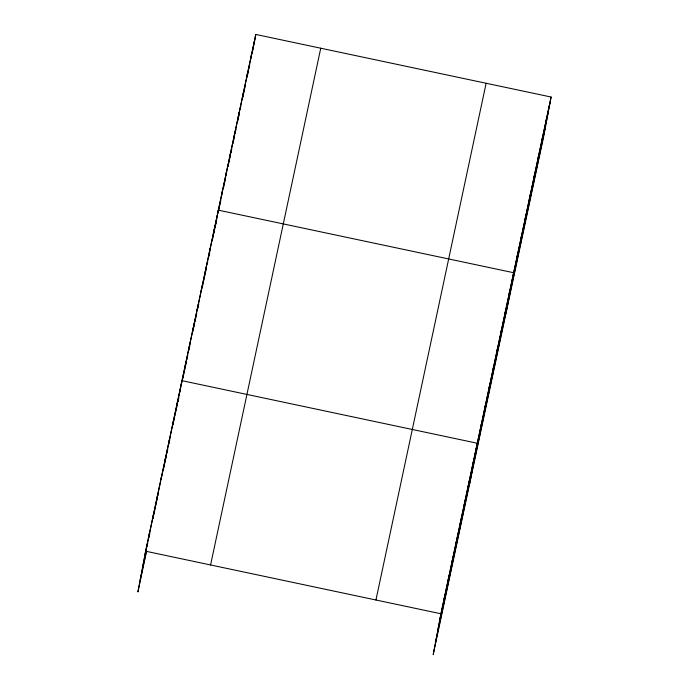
<?xml version="1.0" encoding="UTF-8"?>
<svg xmlns="http://www.w3.org/2000/svg" width="689" height="689" viewBox="0 0 689 689"><rect width="100%" height="100%" fill="white"/><g stroke="black" fill="none" stroke-linecap="round" stroke-linejoin="round"><path stroke-width="1.03" d="M551.097 97.028L440.917 613.77L433.209 654.55L543.397 137.8L551.097 97.028L255.791 34.45L145.603 551.2L137.903 591.972L146.654 550.924M149.642 532.252L148.678 537.377L160.795 480.534M152.717 518.429L153.681 513.305M156.756 499.482L157.729 494.357M160.993 479.51L161.769 475.41M164.835 461.587L165.808 456.462M168.874 442.639L169.847 437.515M172.913 423.692L173.886 418.567M176.961 404.744L177.926 399.62M178.012 401.601L178.778 397.562L177.874 401.773M179.149 395.598L179.519 393.643M179.7 392.661L180.811 386.779M185.04 366.849L186.004 361.725M189.079 347.902L190.043 342.777M193.118 328.954L194.083 323.83M197.157 310.007L198.131 304.882M201.197 291.059L202.17 285.935M205.236 272.112L206.209 266.988M209.275 253.164L210.248 248.04M213.314 234.217L214.288 229.093M215.132 227.034L216.613 219.197M216.802 218.215L217.362 215.269L181 385.797L181.965 380.672L477.279 443.242L469.571 484.022M221.522 195.754L222.487 190.62M225.682 176.229L226.655 171.105M229.842 156.704L230.815 151.58M234.01 137.189L234.975 132.055M239.143 112.54L238.17 117.664L246.274 79.648M242.33 98.148L243.303 93.015M247.463 73.49L246.498 78.624L250.443 60.132M251.631 53.975L250.658 59.099L254.818 39.583M252.217 53.363L252.596 51.339L252.157 53.398M252.785 50.366L253.156 48.402M253.337 47.42L253.897 44.484M254.077 43.502L255.791 34.45M443.983 599.955L444.956 594.822M448.022 581.008L448.995 575.875M452.062 562.06L453.035 556.927M456.109 543.113L457.074 537.98M460.149 524.165L461.113 519.032M464.188 505.218L465.153 500.085M468.227 486.27L469.192 481.137M472.266 467.323L473.24 462.19M480.345 429.428L481.318 424.295M484.384 410.48L485.357 405.347M488.423 391.533L489.397 386.408M492.471 372.585L493.436 367.461M496.511 353.638L497.475 348.513M500.55 334.69L501.514 329.566M504.589 315.743L505.554 310.618M508.628 296.795L509.593 291.671M505.933 313.495L513.641 272.723L218.327 210.145L217.552 214.245L237.955 118.689M516.828 258.332L517.801 253.199M520.996 238.807L521.961 233.674M525.156 219.283L526.129 214.158M529.316 199.767L530.289 194.634M533.484 180.242L534.449 175.109M537.644 160.718L538.609 155.593M541.804 141.202L542.777 136.069M545.972 121.677L546.937 116.544M144.638 556.324L148.454 538.428M161.019 479.484L180.776 386.848M142.416 568.089L146.456 549.142M146.903 547.04L147.799 542.829M148.919 537.566L149.823 533.355M152.958 518.619L157.454 497.561M157.902 495.46L158.573 492.299M163.284 470.191L166.428 455.455M166.876 453.353L167.78 449.142M168.9 443.88L169.795 439.668M172.939 424.932L174.73 416.509M174.954 415.458L177.426 403.875M182.818 378.614L186.409 361.777M186.857 359.667L187.752 355.455M188.872 350.193L189.776 345.981M192.911 331.245L194.711 322.822M194.935 321.772L196.727 313.349M197.855 308.086L198.751 303.875M202.566 285.987L203.014 283.877M203.238 282.826L206.381 268.09M207.277 263.878L207.725 261.777M208.853 256.515L209.749 252.303M212.221 240.719L216.673 219.843M218.422 211.626L220.833 200.327M223.46 187.994L225.647 177.719M228.059 166.419L230.471 155.12M230.91 153.061L231.788 148.953M232.882 143.812L234.63 135.595M235.07 133.537L235.948 129.429M237.705 121.212L239.453 112.987M240.332 108.879L240.771 106.829M242.519 98.605L244.276 90.388M244.492 89.355L245.585 84.222M247.342 76.005L248.436 70.864M248.875 68.814L249.754 64.697M140.125 580.207L146.404 550.735M210.576 564.963L320.755 48.213M375.944 600.007L486.133 83.257M439.944 618.903L550.132 102.153M437.722 630.668L547.91 113.918M435.431 642.785L545.619 126.044M145.603 551.2L440.917 613.77"/></g></svg>
